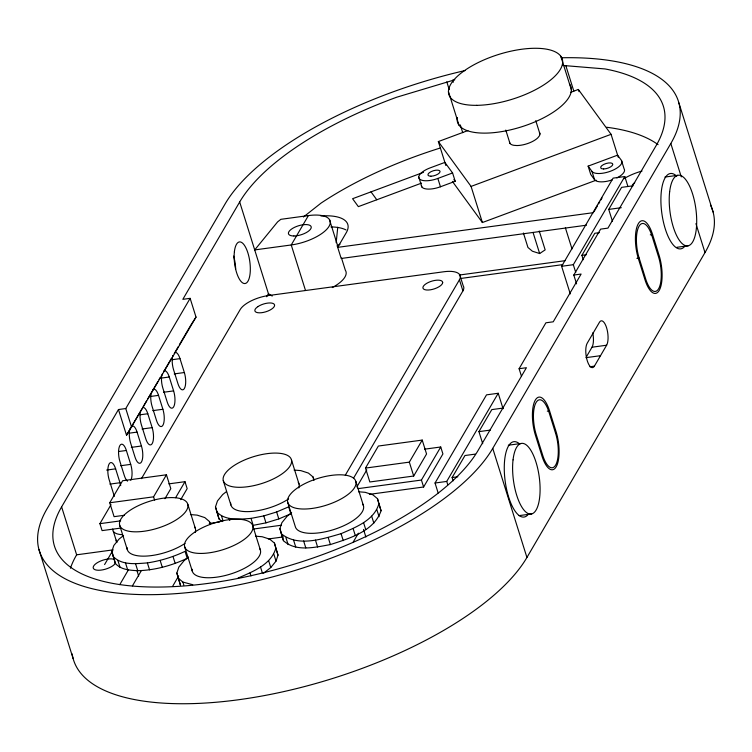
<?xml version="1.0" encoding="UTF-8"?>
<svg xmlns="http://www.w3.org/2000/svg" width="752" height="752" viewBox="0 0 752 752"><rect width="100%" height="100%" fill="white"/><g stroke="black" fill="none" stroke-linecap="round" stroke-linejoin="round"><path stroke-width="1.13" d="M142.626 407.706L143.369 407.471A11.882 4.333 82.3 0 1 147.806 413.741L152.158 427.634A11.882 4.333 82.3 0 1 152.205 443.567A11.882 4.333 82.3 0 1 145.728 438.66L141.367 424.758A11.882 4.333 82.3 0 1 140.154 412.98L140.605 410.611M153.352 389.301L151.688 392.196M336.172 242.699L337.751 227.254M129.87 428.978L129.429 431.347A11.882 4.333 82.3 0 0 130.641 443.125L134.993 457.019A11.882 4.333 82.3 0 0 141.479 461.935A11.882 4.333 82.3 0 0 141.432 446.002L137.08 432.109A11.882 4.333 82.3 0 0 132.643 425.839L131.544 426.13M172.781 355.508L172.64 356.288L173.139 355.461M113.223 556.546C121.984 565.56 135.99 563.737 147.383 562.9C160.439 560.917 173.12 557.006 185.048 551.357L187.229 558.304C171.738 565.589 154.912 570.27 137.738 570.702C129.899 570.279 120.969 569.828 115.394 563.492L111.841 551.432L113.834 545.473L119.06 539.071L123.563 535.518M176.852 573.033L180.414 585.094L176.852 573.033L178.844 567.074L184.071 560.672L188.573 557.119M222.141 521.587L219.029 518.974L215.476 506.914L217.46 500.954L222.695 494.553L226.296 491.705M358.516 491.77L365.228 492.325L372.842 494.788L377.504 498.708L381.067 510.768C373.96 531.438 349.201 538.423 330.401 544.57C315.323 547.249 296.053 552.203 283.466 540.697L279.904 528.628L281.897 522.668L287.123 516.267L291.635 512.714M238.017 578.091C252.409 571.755 271.058 564.865 275.834 548.227L274.452 543.113L269.789 539.193L262.166 536.731L255.464 536.176M263.585 573.221L270.786 567.534L276.022 561.133L278.005 555.173L274.452 543.113M281.286 533.741C298.036 547.39 322.476 538.93 341.07 533.685C355.461 527.349 374.12 520.459 378.886 503.821L377.504 498.708M163.504 371.996L171.494 358.234M174.238 353.628L178.252 346.663M70.434 568.239A225.75 88.933 -17.4 0 1 76.638 554.816L61.617 506.876L118.468 409.53L125.772 408.543L190.134 298.337L182.83 299.334L239.681 201.987A225.75 88.933 -17.4 0 1 396.765 97.196L454.8 79.787M118.468 409.53L126.524 435.239L139.881 412.359M143.2 406.691L146.621 400.825M147.759 398.88L151.18 393.014L150.879 394.612A11.882 4.333 82.3 0 0 152.101 406.39L156.454 420.293A11.882 4.333 82.3 0 0 162.94 425.2A11.882 4.333 82.3 0 0 162.893 409.267L158.531 395.373A11.882 4.333 82.3 0 0 154.094 389.104L152.994 389.395M153.925 388.323L157.92 381.49M159.057 379.534L160.195 377.579M179.399 344.698L190.312 326.02M126.524 435.239L196.018 317.1L190.134 298.337M124.475 515.261L114.088 516.671L109.736 502.778L122.604 480.735L166.446 474.785L170.807 488.678L164.951 498.698M120.546 528.111L102.084 530.611L99.903 523.665L111.023 504.63M141.432 478.657L240.208 309.533A23.763 9.362 -17.4 0 1 268.567 295.536L443.943 271.745A23.763 9.362 -17.4 0 1 459.434 279.791L462.912 290.902L353.487 478.263M104.594 564.555L112.64 550.774M308.405 215.58L280.853 219.321L277.629 221.859L254.712 249.918L291.24 244.964A31.687 12.483 -17.4 0 0 329.056 226.305A31.687 12.483 -17.4 0 0 308.405 215.58L291.24 244.964L305.406 290.169M266.65 296.73L268.426 293.694L239.681 201.987M154.583 500.033L153.577 496.828L166.446 474.785M119.765 584.652L128.545 569.612M175.62 497.711L184.983 481.684L168.833 483.874M180.724 499.648L187.163 488.631L184.983 481.684M586.485 225.196L341.182 258.472L337.704 247.352L346.287 232.659A47.526 18.725 -17.4 0 0 320.925 215.984M172.8 586.015L178.666 575.966M345.271 475.255L459.434 279.791M365.491 468.082L378.359 446.039L422.21 440.089L426.563 453.982L413.694 476.025L369.843 481.976L365.491 468.082L409.332 462.132L422.21 440.089M356.833 486.967L366.788 469.934M353.13 542.211L358.394 533.196M369.382 494.355L423.611 486.995L421.43 480.049L440.738 446.989L424.589 449.179M423.611 486.995L442.919 453.935L440.738 446.989M438.153 492.964L435.041 483.019L486.525 394.856L498.219 393.268L503.069 408.74M570.279 293.919L561.622 266.283L613.106 178.13L624.799 176.541L627.92 186.487M594.033 211.679L597.464 205.804M598.611 203.839L599.758 201.884M600.895 199.929L602.042 197.964M447.769 484.749L446.726 481.43L498.219 393.268M575.731 272.44L573.315 264.704L624.799 176.541M453.136 480.848L452.112 477.558L464.98 455.515L475.255 454.123M482.709 443.708L478.93 431.639L491.799 409.605L503.22 408.054M583.279 259.703L581.907 255.313L594.785 233.28L599.344 232.659M612.504 221.464L608.725 209.404L621.603 187.361L633.015 185.81M521.521 376.442L519.096 368.715L545.914 322.796L553.228 321.809L581.117 274.048L573.804 275.044L576.577 283.871M573.804 275.044L600.622 229.125L607.936 228.129L656.205 145.484A225.75 88.933 -17.4 0 0 605.031 68.94L562.477 65.424M465.234 70.519A241.589 95.175 -17.4 0 0 225.074 203.971L47 508.86A241.589 95.175 -17.4 0 0 204.441 590.668A241.589 95.175 -17.4 0 0 492.748 448.389L670.822 143.5A241.589 95.175 -17.4 0 0 561.18 57.782M586.447 356.721L592.012 347.208A13.066 4.775 82.3 0 0 592.764 332.854M594.39 366.158L606.62 345.224A13.066 4.775 82.3 0 0 606.573 327.703A13.066 4.775 82.3 0 0 599.438 322.298L587.209 343.232A13.066 4.775 82.3 0 0 587.265 360.763A13.066 4.775 82.3 0 0 594.39 366.158L589.897 366.769M72.164 653.911A241.589 95.175 -17.4 0 0 277.685 692.921A241.589 95.175 -17.4 0 0 526.926 557.467L705 252.569A241.589 95.175 -17.4 0 0 710.414 205.005M132.427 585.874L141.235 570.834M142.053 408.731L140.455 411.382M162.413 373.829L161.605 376.244A11.882 4.333 82.3 0 0 162.827 388.023L167.179 401.925A11.882 4.333 82.3 0 0 173.665 406.832A11.882 4.333 82.3 0 0 173.618 390.899L169.266 377.006A11.882 4.333 82.3 0 0 164.82 370.736L164.077 370.933M190.886 325.033L196.018 317.1M303.413 217.027L321.048 203.106A217.826 85.813 -17.4 0 1 440.39 147.975M523.411 233.007L527.942 247.464L532.378 251.206L539.654 253.546L545.162 249.871L539.24 230.977M336.962 245.97L339.979 244.24M251.018 518.391L263.783 515.91L276.633 511.971L288.683 506.839L290.864 513.785L278.813 518.918L265.964 522.856L253.189 525.338L251.018 518.391C239.625 519.218 225.619 521.042 216.858 512.027M445.861 165.534L438.35 141.564L467.885 130.575M570.693 92.317L578.354 89.469L611.075 134.317L618.257 157.243M423.508 172.33L352.585 198.716L358.356 206.631L421.543 183.121M452.582 172.96L444.883 162.404L430.144 167.884A15.839 6.242 -17.4 0 0 419.259 178.647A15.839 6.242 -17.4 0 0 437.843 178.44L452.582 172.96L455.195 181.288L440.456 186.778A15.839 6.242 -17.4 0 1 421.374 185.434M438.35 141.564L471.072 186.411L611.075 134.317M612.213 179.878A15.839 6.242 -17.4 0 1 594.588 179.737L590.743 174.464L588.13 166.126L617.599 155.156L621.453 160.439L624.066 168.777A15.839 6.242 -17.4 0 1 616.856 177.933M452.394 181.42L482.389 222.536L596.139 180.207M174.812 352.566L175.554 352.368A11.882 4.333 82.3 0 1 179.991 358.638L184.343 372.531A11.882 4.333 82.3 0 1 184.39 388.464A11.882 4.333 82.3 0 1 177.904 383.558L173.552 369.664A11.882 4.333 82.3 0 1 172.33 357.877M664.918 177.058L677.608 175.338M608.725 209.404L621.284 207.693M337.704 247.352L593.46 212.656M650.32 234.831L652.576 234.521L659.109 255.37A26.141 9.541 82.3 0 1 659.213 290.413A26.141 9.541 82.3 0 1 644.943 279.612L638.41 258.773A26.141 9.541 82.3 0 1 638.307 223.72A26.141 9.541 82.3 0 1 652.576 234.521M581.907 255.313L586.475 254.702M459.35 275.035L565.09 260.69M676.791 247.323L688.324 245.754M460.431 278.503L562.693 264.638M561.622 266.283L573.315 264.704M636.888 258.359L639.144 258.058L645.667 278.898A23.763 8.676 82.3 0 0 658.639 288.721A23.763 8.676 82.3 0 0 658.545 256.855L652.012 236.015A23.763 8.676 82.3 0 0 639.05 226.192A23.763 8.676 82.3 0 0 639.144 258.058M172.123 359.71L179.991 358.638M174.229 373.904L184.343 372.531M161.389 378.077L169.266 377.006M163.494 392.271L173.618 390.899M149.545 396.595L158.531 395.373M592.012 347.208L606.62 345.224M152.769 410.639L162.893 409.267M139.938 414.813L147.806 413.741M585.893 357.67L600.51 355.696M519.096 368.715L526.409 367.719L478.131 450.373A225.75 88.933 -17.4 0 1 208.727 583.317A225.75 88.933 -17.4 0 1 61.617 506.876M142.043 429.007L152.158 427.634M129.212 433.18L137.08 432.109M131.318 447.374L141.432 446.002M118.487 451.538L126.355 450.476L130.707 464.369A11.882 4.333 82.3 0 1 130.754 480.302M120.593 465.742L130.707 464.369M106.634 470.066L115.629 468.844L119.982 482.737A11.882 4.333 82.3 0 1 120.715 485.623M547.315 411.194L549.562 410.893L556.095 431.733A26.141 9.541 82.3 0 1 556.198 466.776A26.141 9.541 82.3 0 1 541.938 455.975L535.405 435.135A26.141 9.541 82.3 0 1 535.302 400.083A26.141 9.541 82.3 0 1 549.562 410.893M478.93 431.639L490.342 430.097M109.858 484.109L119.982 482.737M508.305 445.222L520.995 443.501M109.736 502.778L153.577 496.828M99.903 523.665L120.677 520.845M357.971 488.659L421.43 480.049M452.112 477.558L457.818 476.787M435.041 483.019L446.726 481.43M209.253 523.439L219.706 522.02M253.386 529.032L281.267 525.253M76.638 554.816L113.176 549.862M268.332 538.958L283.438 536.909M519.012 515.637L531.711 513.917M294.079 470.056L300.791 470.611L308.405 473.074L313.067 476.994L313.998 479.973M190.444 514.575L197.156 515.129L204.779 517.583L209.432 521.512L210.372 524.482M192.756 584.718L182.896 582.076L178.233 578.147M268.426 293.694L272.215 296.072M588.13 166.126L591.974 171.4L594.588 179.737M453.907 179.531L455.195 181.288M371.009 191.863L376.78 199.778M678.896 102.921L713.075 211.998M670.822 143.5L681.284 176.889M695.929 223.635L705 252.569M578.354 89.469L579.04 91.659M565.852 65.706L573.814 91.114M560.813 56.24L571.379 89.855M535.762 120.668L539.945 134.006M565.391 227.818L572.009 248.94M505.795 130.087L509.969 143.425M533.036 232.434L539.654 253.546M452.535 80.097L453.23 82.306M446.801 81.855L449.217 89.591M460.299 124.935L462.724 132.672M448.436 91.547L458.993 125.152M471.072 186.411L482.389 222.536M437.843 178.44L440.456 186.778M459.716 274.677L463.194 285.788A23.763 9.362 -17.4 0 1 462.912 290.902M418.761 177.096L421.872 186.985M492.748 448.389L526.926 557.467M409.332 462.132L413.694 476.025M329.432 219.49L338.071 247.051M341.521 258.077L345.328 270.203A31.687 12.483 -17.4 0 1 332.271 287.565M378.886 503.821L381.067 510.768M376.893 509.781L379.074 516.727M371.667 516.182L373.847 523.129M355.856 481.468A35.645 14.044 -17.4 0 1 307.916 508.878A35.645 14.044 -17.4 0 1 301.571 485.388A35.645 14.044 -17.4 0 1 355.856 481.468L363.47 505.776M363.564 522.584L365.735 529.53M363.517 529.436L365.895 537.041M353.12 528.553L355.301 535.499M341.07 533.685L343.25 540.632M328.22 537.624L330.401 544.57M291.419 459.745A35.645 14.044 -17.4 0 1 243.479 487.164A35.645 14.044 -17.4 0 1 237.134 463.674A35.645 14.044 -17.4 0 1 291.419 459.745L299.033 484.062M315.455 540.105L317.626 547.052M303.629 540.961L305.81 547.907M287.706 502.355L295.32 526.673A35.645 14.044 -17.4 0 0 335.279 529.079A35.645 14.044 -17.4 0 0 362.699 504.103M293.571 540.124L295.752 547.071M285.948 537.671L288.129 544.617M276.633 511.971L278.813 518.918M279.904 528.628L283.466 540.697M275.834 548.227L278.005 555.173M263.783 515.91L265.964 522.856M273.841 554.186L276.022 561.133M268.614 560.588L270.786 567.534M252.794 525.874A35.645 14.044 -17.4 0 1 204.864 553.284A35.645 14.044 -17.4 0 1 198.509 529.793A35.645 14.044 -17.4 0 1 252.794 525.874L260.418 550.182M260.502 566.989L262.373 572.949M223.269 480.641L230.883 504.959M250.068 572.958L250.999 575.938M229.134 518.41L229.755 520.393M221.511 515.947L223.071 520.91M215.476 506.914L219.029 518.974M187.784 504.263A35.645 14.044 -17.4 0 1 139.844 531.683A35.645 14.044 -17.4 0 1 133.499 508.192A35.645 14.044 -17.4 0 1 187.784 504.263L195.398 528.581M184.644 546.76L192.268 571.078M182.896 582.076L183.826 585.047M172.998 556.48L175.178 563.427M125.772 408.543L131.656 427.296M160.148 560.419L162.329 567.375M147.383 562.9L149.563 569.856M135.567 563.756L137.738 570.702M136.93 570.514L138.659 576.023M119.634 525.159L127.257 549.477M125.499 562.928L127.68 569.875M113.345 531.373L116.833 542.483A23.763 9.362 -17.4 0 1 116.193 540.124M117.876 560.466L120.057 567.412M111.841 551.432L115.394 563.492M38.925 549.439L73.104 658.508M313.067 476.994L313.894 480.058M209.432 521.512L210.259 524.576M194.636 526.898A35.645 14.044 -17.4 0 1 195.191 532.444M184.983 543.433A35.645 14.044 -17.4 0 1 147.467 556.001A35.645 14.044 -17.4 0 1 127.069 547.616M259.647 548.499A35.645 14.044 -17.4 0 1 230.009 574.199A35.645 14.044 -17.4 0 1 192.08 569.217M298.262 482.38A35.645 14.044 -17.4 0 1 298.826 487.926M288.608 498.914A35.645 14.044 -17.4 0 1 251.093 511.482A35.645 14.044 -17.4 0 1 230.704 503.097M623.953 178.685A31.687 12.483 -17.4 0 1 642.011 171.042M632.31 185.171A11.882 4.681 -17.4 0 1 634.697 182.698M115.554 563.069A11.882 4.681 -17.4 0 1 98.644 570.26A11.882 4.681 -17.4 0 1 96.707 563.088A11.882 4.681 -17.4 0 1 114.614 559.601M684.583 246.534A38.023 13.874 82.3 0 1 661.506 210.588A38.023 13.874 82.3 0 1 676.734 176.231M527.951 514.716A38.023 13.874 82.3 0 1 505.071 480.415A38.023 13.874 82.3 0 1 518.824 443.304M233.637 256.065A20.99 7.661 82.3 0 1 235.686 269.094M127.52 481.148A11.882 4.333 82.3 0 1 124.268 475.386L119.916 461.493A11.882 4.333 82.3 0 1 119.869 445.56A11.882 4.333 82.3 0 1 126.355 450.476M115.629 468.844A11.882 4.333 82.3 0 0 109.143 463.928A11.882 4.333 82.3 0 0 109.19 479.861L113.543 493.754A11.882 4.333 82.3 0 0 114.501 496.264M621.453 160.439A15.839 6.242 -17.4 0 1 610.568 171.193A15.839 6.242 -17.4 0 1 591.974 171.4M539.447 132.455A15.839 6.242 -17.4 0 1 539.4 135.83L537.849 137.795A15.839 6.242 -17.4 0 1 517.009 145.55L513.87 145.324A15.839 6.242 -17.4 0 1 509.48 141.874M569.527 84.027A59.408 23.406 -17.4 0 1 519.237 127.539A59.408 23.406 -17.4 0 1 457.329 117.472M122.416 534.681A23.763 9.362 -17.4 0 1 112.715 529.013M330.955 226.907A47.526 18.725 -17.4 0 1 346.023 229.933M606.601 127.248A217.826 85.813 -17.4 0 1 658.085 144.657M257.88 306.628L256.263 307.906A10.293 4.061 -17.4 0 0 263.614 312.371A10.293 4.061 -17.4 0 0 274.095 304.099A10.293 4.061 -17.4 0 0 257.88 306.628M555.559 433.18L549.035 412.34A23.763 8.676 82.3 0 0 536.063 402.517A23.763 8.676 82.3 0 0 536.157 434.383L542.69 455.223A23.763 8.676 82.3 0 0 555.662 465.046A23.763 8.676 82.3 0 0 555.559 433.18M442.684 282.611L442.402 281.596A10.293 4.061 -17.4 0 0 426.6 283.41A10.293 4.061 -17.4 0 0 428.386 290.018A10.293 4.061 -17.4 0 0 442.684 282.611M513.043 459.895A35.645 13.01 82.3 0 0 530.01 514.048A35.645 13.01 82.3 0 0 536.007 462.179A35.645 13.01 82.3 0 0 513.043 459.895M669.656 191.741A35.645 13.01 82.3 0 0 686.623 245.885A35.645 13.01 82.3 0 0 692.62 194.016A35.645 13.01 82.3 0 0 669.656 191.741M293.882 235.978A11.882 4.681 -17.4 0 0 311.243 227.414A11.882 4.681 -17.4 0 0 294.352 227.424A11.882 4.681 -17.4 0 0 293.882 235.978M234.398 251.657A20.99 7.661 82.3 0 0 244.391 283.542A20.99 7.661 82.3 0 0 247.925 253.001A20.99 7.661 82.3 0 0 234.398 251.657M603.64 168.965A6.336 2.5 -17.4 0 0 612.805 164.35A6.336 2.5 -17.4 0 0 603.706 164.453A6.336 2.5 -17.4 0 0 603.64 168.965M430.915 176.203A6.336 2.5 -17.4 0 0 440.089 171.588A6.336 2.5 -17.4 0 0 430.981 171.691A6.336 2.5 -17.4 0 0 430.915 176.203M476.683 105.336A59.408 23.406 -17.4 0 0 562.665 62.068A59.408 23.406 -17.4 0 0 477.304 63.018A59.408 23.406 -17.4 0 0 476.683 105.336"/></g></svg>
